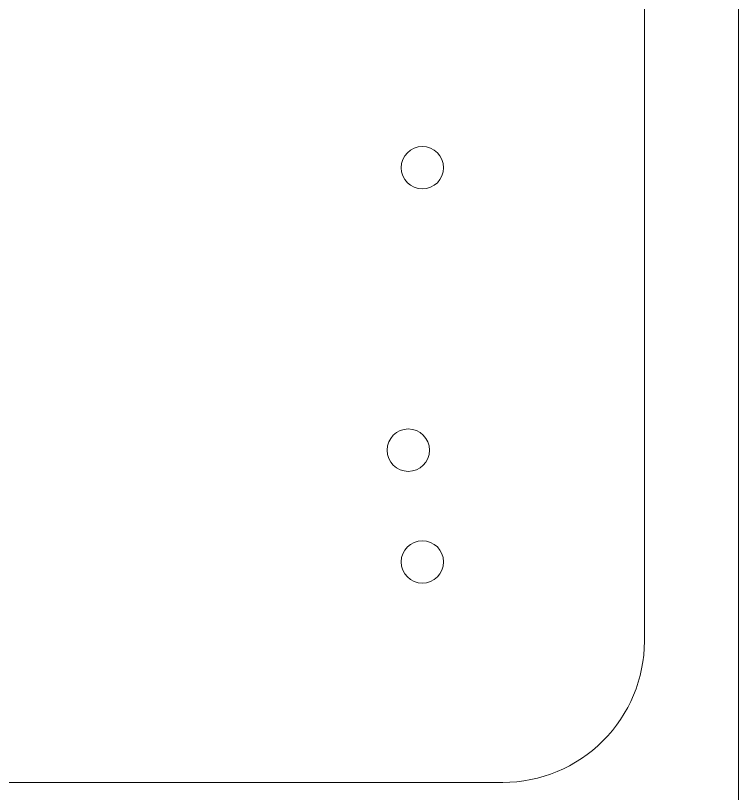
# Model space of a CAD drawing. Header units: centimetres. Extents: x -24 to 24.1, y -20.7 to 0.5.
# Drawn here: x 0.93 to 6.04, y -15.78 to -10.27 of the extents above; entities that cross this region are included whole.
import ezdxf

# ---------------------------------------------------------------- set-up
doc = ezdxf.new("R2010")
doc.units = ezdxf.units.CM
doc.header["$MEASUREMENT"] = 0
doc.layers.add('Layer 1', color=7, linetype='Continuous')

msp = doc.modelspace()

# ---------------------------------------------------------------- linework, layer by layer
at = {"layer": 'Layer 1', "color": 250, "lineweight": 9}
msp.add_lwpolyline([(-23.96322, -20.71493), (6.03678, -20.71493), (6.03678, -0.71493), (-23.96322, -0.71493), (-23.96322, -20.71493)], close=True, dxfattribs=at)
for points, knots in [([(-4.12828, -14.70126), (-4.12828, -14.70126), (-4.1283, -14.71581), (-4.1283, -14.71581), (-4.1283, -14.71581), (-4.1283, -14.98103), (-4.02293, -15.22084), (-3.83539, -15.40837), (-3.83539, -15.40837), (-3.64786, -15.59591), (-3.3935, -15.70126), (-3.12828, -15.70126), (-3.12828, -15.70126), (-3.12828, -15.70126), (4.37172, -15.70126), (4.37172, -15.70126), (4.37172, -15.70126), (4.63693, -15.70126), (4.89129, -15.59591), (5.07882, -15.40837), (5.07882, -15.40837), (5.26635, -15.22084), (5.37172, -14.96648), (5.37172, -14.70127), (5.37172, -14.70127), (5.37172, -14.70126), (5.37172, -2.29126), (5.37172, -2.29126), (5.37172, -2.29126), (5.37172, -1.73898), (4.924, -1.29127), (4.37172, -1.29127), (4.37172, -1.29127), (4.37172, -1.29126), (-3.12828, -1.29126), (-3.12828, -1.29127), (-3.12828, -1.29127), (-3.3935, -1.29127), (-3.64786, -1.39662), (-3.83539, -1.58416), (-3.83539, -1.58416), (-4.02293, -1.77169), (-4.12828, -2.02605), (-4.12828, -2.29126), (-4.12828, -2.29126), (-4.12828, -2.29126), (-4.12828, -14.70126), (-4.12828, -14.70126)], [0, 0, 0, 0, 0.0769231, 0.0769231, 0.0769231, 0.0769231, 0.1538462, 0.1538462, 0.1538462, 0.1538462, 0.2307692, 0.2307692, 0.2307692, 0.2307692, 0.3076923, 0.3076923, 0.3076923, 0.3076923, 0.3846154, 0.3846154, 0.3846154, 0.3846154, 0.4615385, 0.4615385, 0.4615385, 0.4615385, 0.5384615, 0.5384615, 0.5384615, 0.5384615, 0.6153846, 0.6153846, 0.6153846, 0.6153846, 0.6923077, 0.6923077, 0.6923077, 0.6923077, 0.7692308, 0.7692308, 0.7692308, 0.7692308, 0.8461538, 0.8461538, 0.8461538, 0.8461538, 1, 1, 1, 1]), ([(3.80172, -11.20128), (3.71888, -11.20126), (3.65173, -11.26844), (3.65173, -11.35127), (3.65173, -11.35127), (3.65172, -11.4341), (3.71888, -11.50125), (3.80171, -11.50125), (3.80171, -11.50125), (3.88454, -11.50126), (3.95169, -11.4341), (3.95172, -11.35127), (3.95172, -11.35127), (3.95172, -11.26844), (3.88454, -11.20128), (3.80172, -11.20128)], [0, 0, 0, 0, 0.2, 0.2, 0.2, 0.2, 0.4, 0.4, 0.4, 0.4, 0.6, 0.6, 0.6, 0.6, 1, 1, 1, 1]), ([(3.70252, -13.20053), (3.61968, -13.20051), (3.55253, -13.26768), (3.55253, -13.35051), (3.55253, -13.35051), (3.55252, -13.43335), (3.61968, -13.5005), (3.70251, -13.5005), (3.70251, -13.5005), (3.78535, -13.50051), (3.8525, -13.43335), (3.85252, -13.35052), (3.85252, -13.35052), (3.85252, -13.26768), (3.78535, -13.20053), (3.70252, -13.20053)], [0, 0, 0, 0, 0.2, 0.2, 0.2, 0.2, 0.4, 0.4, 0.4, 0.4, 0.6, 0.6, 0.6, 0.6, 1, 1, 1, 1]), ([(3.80172, -13.99128), (3.71888, -13.99126), (3.65173, -14.05843), (3.65173, -14.14126), (3.65173, -14.14126), (3.65172, -14.2241), (3.71888, -14.29125), (3.80171, -14.29125), (3.80171, -14.29125), (3.88454, -14.29126), (3.95169, -14.2241), (3.95172, -14.14127), (3.95172, -14.14127), (3.95172, -14.05843), (3.88454, -13.99128), (3.80172, -13.99128)], [0, 0, 0, 0, 0.2, 0.2, 0.2, 0.2, 0.4, 0.4, 0.4, 0.4, 0.6, 0.6, 0.6, 0.6, 1, 1, 1, 1])]:
    msp.add_open_spline(points, degree=3, knots=knots, dxfattribs=at)

doc.saveas('drawing.dxf')
